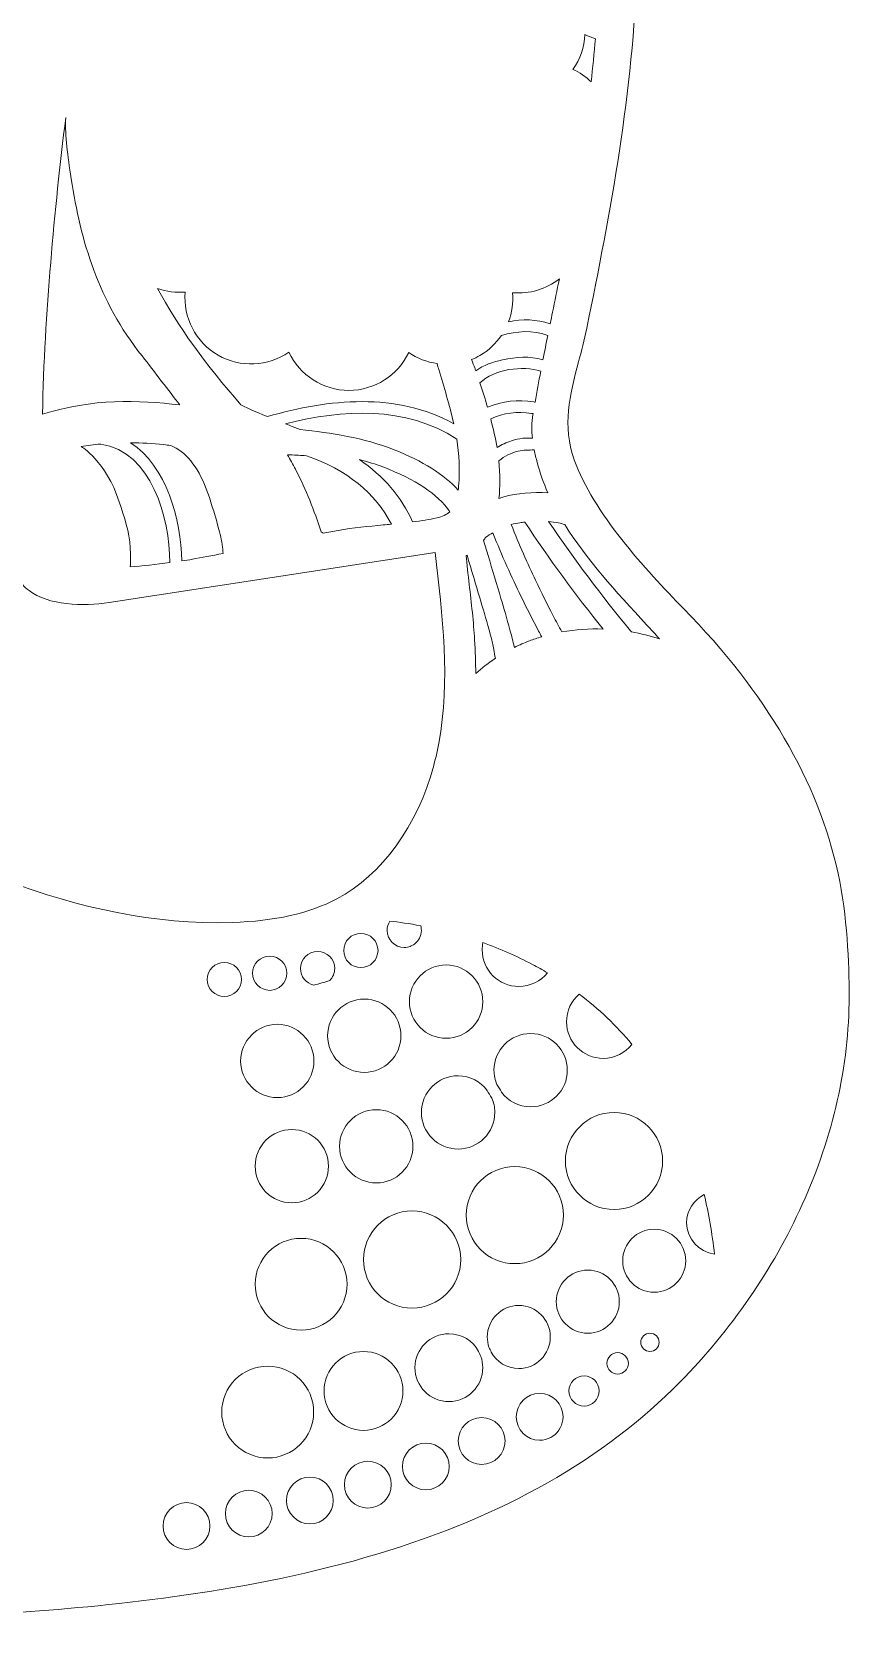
# Model space of a CAD drawing. Header units: millimetres. Extents: x -537 to 1422, y -594 to -84.
# Drawn here: x 889.4 to 1013.4, y -593.7 to -352.4 of the extents above; entities that cross this region are included whole.
import ezdxf

# ---------------------------------------------------------------- set-up
doc = ezdxf.new("R2010")
doc.units = ezdxf.units.MM
doc.header["$MEASUREMENT"] = 0
doc.layers.add('Layer 5', color=7, linetype='Continuous')

msp = doc.modelspace()

# ---------------------------------------------------------------- linework, layer by layer
at = {"layer": 'Layer 5', "lineweight": 0}
for points, knots in [([(1011.73, -480.19), (1008.7, -466.27), (1000.81, -452.74), (988.28, -439.97), (982.52, -434.1), (974.53, -425.37), (971.7, -417.4), (969.82, -412.12), (970.99, -407.67), (972.35, -402.52), (972.78, -400.89), (973.23, -399.2), (973.59, -397.41), (977.17, -379.91), (980.7, -361.26), (981.19, -342.64), (981.78, -320.49), (977.86, -303.4), (969.22, -290.38), (962.61, -280.42), (954, -272.88), (947.72, -267.37), (937.36, -258.3), (929.38, -252.89), (916.07, -245.93), (913.91, -244.8), (911.76, -243.74), (909.67, -242.71), (904.05, -239.95), (898.74, -237.34), (894.03, -233.73), (885.88, -227.49), (880.52, -219.4), (878.85, -210.86), (887.44, -216.44), (900.02, -220.63), (910.57, -216.18), (912.85, -215.22), (916.56, -211.65), (917.95, -210.03), (923.01, -204.18), (918.53, -197.31), (914.59, -191.26), (913.23, -189.18), (911.95, -187.22), (911.05, -185.35), (910.52, -184.24), (909.89, -183.06), (909.23, -181.82), (907.85, -179.21), (906.41, -176.52), (905.73, -174.21), (905.33, -172.87), (905.34, -171.43), (905.76, -170.06), (906.13, -168.85), (906.51, -167.69), (906.87, -166.57), (908.87, -160.37), (910.45, -155.45), (908.58, -150.66), (915.93, -143.39), (921.09, -135.93), (923.9, -128.48), (926.14, -122.56), (928.33, -114.69), (926.08, -110.8), (925.35, -109.54), (924.2, -108.78), (922.67, -108.53), (919.44, -108.01), (912.34, -109.43), (909.58, -110.6), (905.81, -112.2), (902.09, -113.7), (898.48, -115.15), (894.42, -116.78), (890.22, -118.47), (885.96, -120.31), (884.07, -112.04), (881.68, -103.79), (878.85, -95.79), (877.85, -92.97), (876.77, -90.27), (874.66, -88.35), (869.96, -84.06), (864.69, -84.98), (856.48, -91.52), (850.79, -96.06), (845.76, -102.01), (841.93, -108.75), (840.72, -109.22), (839.18, -109.75), (837.4, -110.37), (829.06, -113.24), (815.11, -118.05), (802.56, -128.49), (801.4, -129.46), (799.58, -131.65), (799.5, -131.74), (799.5, -131.74), (798.95, -132.4), (798.95, -132.4), (798.95, -132.4), (803.27, -132.55), (803.27, -132.55), (800.77, -134.85), (792.81, -142.25), (789.38, -146.87), (787.99, -148.73), (785.02, -154.14), (784.89, -154.37), (784.89, -154.37), (784.49, -155.09), (784.49, -155.09), (784.49, -155.09), (785.31, -154.99), (785.31, -154.99), (785.9, -154.92), (788.18, -154.62), (789.71, -154.3), (776.78, -171.52), (768.16, -192.27), (764.75, -214.4), (761.27, -236.96), (763.38, -259.79), (770.85, -280.42), (771.58, -282.41), (772.92, -285.16), (772.98, -285.28), (772.98, -285.28), (773.29, -285.91), (773.29, -285.91), (773.29, -285.91), (773.7, -285.34), (773.7, -285.34), (773.76, -285.26), (774.97, -283.58), (775.84, -282.1), (775.84, -282.1), (781.94, -301.54), (781.94, -301.54), (782.44, -303.1), (783.54, -306.01), (783.59, -306.14), (783.59, -306.14), (783.88, -306.9), (783.88, -306.9), (783.88, -306.9), (786.44, -303.13), (786.44, -303.13), (788.01, -306.23), (795.13, -319.62), (804.33, -327.49), (804.33, -327.49), (805.51, -328.51), (805.51, -328.51), (805.51, -328.51), (803.01, -321.28), (803.01, -321.28), (810.75, -327.86), (813.25, -339.08), (814.66, -349.3), (816.98, -366.12), (817.98, -383.23), (817.63, -400.13), (817.62, -400.52), (817.62, -400.92), (817.61, -401.34), (817.52, -407.35), (817.38, -416.43), (811.1, -418.94), (810.1, -419.39), (808.97, -419.65), (807.88, -419.89), (806.2, -420.26), (804.47, -420.65), (803.09, -421.76), (801.69, -422.89), (800.91, -424.61), (800.89, -426.61), (800.86, -429.23), (802.13, -432.01), (804.13, -433.69), (807.65, -436.64), (812.57, -437.17), (816.52, -437.6), (816.52, -437.6), (866.62, -443.04), (866.62, -443.04), (872.29, -443.66), (880.42, -443.06), (884.65, -439.33), (885.97, -438.17), (886.83, -436.8), (887.23, -435.23), (887.62, -436), (888.2, -436.68), (888.95, -437.25), (891.91, -439.5), (897.16, -439.66), (901.09, -439.05), (901.09, -439.05), (950.57, -431.48), (950.57, -431.48), (951.73, -441), (952.88, -450.83), (951.13, -460.42), (951.01, -461.09), (950.87, -461.76), (950.72, -462.42), (950.59, -462.87), (950.47, -463.34), (950.37, -463.81), (947.91, -472.95), (942.56, -480.38), (935.65, -484.05), (931.48, -486.26), (926.29, -487.43), (919.78, -487.63), (896.05, -488.39), (874.17, -477.08), (853.03, -466.15), (834.84, -456.74), (816.03, -447.02), (795.78, -444.65), (772.47, -441.93), (748.1, -449.62), (730.59, -465.22), (730.59, -465.22), (730.02, -465.73), (730.02, -465.73), (730.02, -465.73), (736.72, -467.69), (736.72, -467.69), (734.67, -469.16), (728.74, -473.45), (726.99, -474.73), (724.86, -476.28), (714.99, -485.3), (714.57, -485.69), (714.57, -485.69), (713.85, -486.34), (713.85, -486.34), (713.85, -486.34), (720.56, -486.9), (720.56, -486.9), (710.12, -493.09), (701.38, -501.87), (695.25, -512.36), (695.25, -512.36), (694.72, -513.27), (694.72, -513.27), (694.72, -513.27), (705.3, -510.27), (705.3, -510.27), (704.84, -510.75), (704.38, -511.29), (703.97, -511.79), (703.65, -512.17), (703.37, -512.51), (703.15, -512.73), (701.85, -514.09), (700.57, -515.52), (699.37, -516.97), (696.95, -519.88), (694.74, -522.99), (692.77, -526.21), (692.31, -526.97), (690.03, -531.01), (689.93, -531.18), (689.93, -531.18), (689.42, -532.1), (689.42, -532.1), (689.42, -532.1), (690.43, -531.8), (690.43, -531.8), (692.06, -531.3), (695.36, -530.33), (696.11, -530.21), (699.22, -529.74), (702.44, -529.59), (705.66, -529.76), (718.77, -530.46), (731.06, -536.32), (739.39, -545.82), (739.39, -545.82), (739.39, -545.82), (739.39, -545.82), (739.39, -545.82), (726.38, -542.37), (726.38, -542.37), (726.38, -542.37), (727.24, -543.39), (727.24, -543.39), (734.58, -552.1), (743.96, -559.51), (754.36, -564.81), (764.27, -569.85), (775.17, -573.02), (785.98, -574.02), (785.98, -574.02), (772.99, -579.81), (772.99, -579.81), (772.99, -579.81), (773.91, -580.18), (773.91, -580.18), (790.47, -586.94), (808.78, -591.06), (829.88, -592.79), (837.5, -593.42), (845.46, -593.73), (854, -593.73), (864.28, -593.73), (875.42, -593.28), (887.86, -592.37), (901.77, -591.35), (922.5, -589.33), (941.74, -583.55), (961.07, -577.75), (976.11, -569.19), (987.75, -557.39), (995.46, -549.56), (1001.88, -540.25), (1006.29, -530.47), (1011, -520.03), (1013.4, -509.38), (1013.41, -498.83), (1013.41, -493.87), (1013.13, -486.61), (1011.73, -480.19)], [0, 0, 0, 0, 1, 1, 1, 2, 2, 2, 3, 3, 3, 4, 4, 4, 5, 5, 5, 6, 6, 6, 7, 7, 7, 8, 8, 8, 9, 9, 9, 10, 10, 10, 11, 11, 11, 12, 12, 12, 13, 13, 13, 14, 14, 14, 15, 15, 15, 16, 16, 16, 17, 17, 17, 18, 18, 18, 19, 19, 19, 20, 20, 20, 21, 21, 21, 22, 22, 22, 23, 23, 23, 24, 24, 24, 25, 25, 25, 26, 26, 26, 27, 27, 27, 28, 28, 28, 29, 29, 29, 30, 30, 30, 31, 31, 31, 32, 32, 32, 33, 33, 33, 34, 34, 34, 35, 35, 35, 36, 36, 36, 37, 37, 37, 38, 38, 38, 39, 39, 39, 40, 40, 40, 41, 41, 41, 42, 42, 42, 43, 43, 43, 44, 44, 44, 45, 45, 45, 46, 46, 46, 47, 47, 47, 48, 48, 48, 49, 49, 49, 50, 50, 50, 51, 51, 51, 52, 52, 52, 53, 53, 53, 54, 54, 54, 55, 55, 55, 56, 56, 56, 57, 57, 57, 58, 58, 58, 59, 59, 59, 60, 60, 60, 61, 61, 61, 62, 62, 62, 63, 63, 63, 64, 64, 64, 65, 65, 65, 66, 66, 66, 67, 67, 67, 68, 68, 68, 69, 69, 69, 70, 70, 70, 71, 71, 71, 72, 72, 72, 73, 73, 73, 74, 74, 74, 75, 75, 75, 76, 76, 76, 77, 77, 77, 78, 78, 78, 79, 79, 79, 80, 80, 80, 81, 81, 81, 82, 82, 82, 83, 83, 83, 84, 84, 84, 85, 85, 85, 86, 86, 86, 87, 87, 87, 88, 88, 88, 89, 89, 89, 90, 90, 90, 91, 91, 91, 92, 92, 92, 93, 93, 93, 94, 94, 94, 95, 95, 95, 96, 96, 96, 97, 97, 97, 98, 98, 98, 99, 99, 99, 100, 100, 100, 101, 101, 101, 102, 102, 102, 103, 103, 103, 104, 104, 104, 105, 105, 105, 106, 106, 106, 107, 107, 107, 108, 108, 108, 109, 109, 109, 110, 110, 110, 110]), ([(974.25, -360.01), (973.45, -359.22), (972.52, -358.57), (971.5, -358.1), (972.6, -356.54), (973.22, -354.71), (973.31, -352.82), (973.83, -353.05), (974.36, -353.26), (974.9, -353.46), (974.71, -355.63), (974.5, -357.83), (974.25, -360.01)], [0, 0, 0, 0, 1, 1, 1, 2, 2, 2, 3, 3, 3, 4, 4, 4, 4]), ([(894.52, -365.41), (894.4, -368.42), (894.81, -371.05), (895.36, -374.7), (896.81, -384.2), (899.44, -393.22), (906.1, -401.61), (908.12, -404.16), (910.11, -406.89), (911.84, -409.06), (905.51, -408.29), (898.63, -408.06), (890.99, -410.45), (891.31, -395.12), (892.82, -379.35), (894.52, -365.41)], [0, 0, 0, 0, 1, 1, 1, 2, 2, 2, 3, 3, 3, 4, 4, 4, 5, 5, 5, 5]), ([(962.34, -392.02), (964.9, -392.24), (967.43, -391.47), (969.43, -389.91), (969.09, -391.61), (968.74, -393.3), (968.4, -394.96), (968.28, -395.55), (968.16, -396.15), (968.04, -396.74), (965.93, -396.02), (963.83, -396.01), (961.71, -396.41), (962.24, -395.03), (962.47, -393.53), (962.34, -392.02)], [0, 0, 0, 0, 1, 1, 1, 2, 2, 2, 3, 3, 3, 4, 4, 4, 5, 5, 5, 5]), ([(921.11, -409.02), (915.8, -403.03), (911.55, -397.1), (908.46, -391.36), (909.8, -391.84), (911.23, -392.03), (912.65, -391.91), (912.31, -395.76), (914.24, -399.53), (917.63, -401.49), (921.01, -403.44), (925.23, -403.24), (928.38, -401.04), (930.01, -404.54), (933.57, -406.84), (937.49, -406.84), (941.39, -406.84), (944.94, -404.56), (946.57, -401.08), (947.85, -401.97), (949.33, -402.56), (950.89, -402.78), (950.97, -403.12), (951.05, -403.42), (951.12, -403.66), (951.93, -406.33), (952.77, -409.08), (953.41, -411.9), (944.72, -407.12), (934.46, -408.1), (925.15, -410.83), (923.26, -410.06), (921.45, -409.29), (921.11, -409.02)], [0, 0, 0, 0, 1, 1, 1, 2, 2, 2, 3, 3, 3, 4, 4, 4, 5, 5, 5, 6, 6, 6, 7, 7, 7, 8, 8, 8, 9, 9, 9, 10, 10, 10, 11, 11, 11, 11]), ([(967.68, -398.51), (967.43, -399.73), (967.19, -400.95), (966.94, -402.19), (964.92, -401.58), (962.93, -401.78), (960.81, -402.22), (959.35, -402.52), (957.92, -403), (956.75, -403.88), (956.7, -403.73), (956.65, -403.57), (956.59, -403.42), (956.47, -403.08), (956.3, -402.66), (956.08, -402.17), (956.53, -401.99), (956.95, -401.78), (957.36, -401.55), (958.69, -400.78), (959.8, -399.72), (960.63, -398.49), (963, -397.84), (965.32, -397.63), (967.68, -398.51)], [0, 0, 0, 0, 1, 1, 1, 2, 2, 2, 3, 3, 3, 4, 4, 4, 5, 5, 5, 6, 6, 6, 7, 7, 7, 8, 8, 8, 8]), ([(965.74, -408.64), (965.68, -408.62), (965.61, -408.6), (965.54, -408.59), (963.14, -408.2), (960.75, -408.47), (958.53, -409.41), (958.16, -408.14), (957.77, -406.89), (957.38, -405.71), (959.54, -403.61), (963.88, -403.03), (966.61, -403.94), (966.31, -405.5), (966.01, -407.07), (965.74, -408.64)], [0, 0, 0, 0, 1, 1, 1, 2, 2, 2, 3, 3, 3, 4, 4, 4, 5, 5, 5, 5]), ([(953.86, -414.23), (954.22, -416.54), (954.33, -419), (954.16, -421.08), (954.16, -421.08), (954.15, -421.23), (954.15, -421.23), (954.13, -421.47), (954.11, -421.72), (954.08, -421.98), (951.88, -419.58), (948.69, -417.58), (944.38, -415.87), (939.71, -414.02), (934.76, -413.3), (930.1, -412.8), (930.1, -412.8), (928.88, -412.32), (928.88, -412.32), (928.59, -412.2), (928.26, -412.07), (927.89, -411.93), (936.55, -409.69), (946.08, -409.18), (953.86, -414.23)], [0, 0, 0, 0, 1, 1, 1, 2, 2, 2, 3, 3, 3, 4, 4, 4, 5, 5, 5, 6, 6, 6, 7, 7, 7, 8, 8, 8, 8]), ([(965.34, -414.12), (964.86, -414.14), (964.33, -414.06), (963.88, -414.12), (963.31, -414.2), (962.74, -414.32), (962.19, -414.5), (961.41, -414.74), (960.67, -415.1), (959.97, -415.54), (959.75, -414.14), (959.41, -412.65), (959.01, -411.15), (960.98, -410.29), (963.04, -410), (965.19, -410.34), (965.28, -410.36), (965.37, -410.35), (965.45, -410.34), (965.44, -410.4), (965.43, -410.45), (965.42, -410.5), (965.21, -411.76), (965.21, -412.96), (965.34, -414.12)], [0, 0, 0, 0, 1, 1, 1, 2, 2, 2, 3, 3, 3, 4, 4, 4, 5, 5, 5, 6, 6, 6, 7, 7, 7, 8, 8, 8, 8]), ([(904.28, -433.65), (904.44, -432.63), (904.33, -431.47), (904.3, -430.73), (904.18, -428.34), (903.4, -426.03), (902.65, -423.77), (900.58, -417.51), (896.94, -415.43), (896.87, -415.37), (897.79, -415.22), (898.78, -415.09), (899.83, -414.99), (907.61, -416.23), (910.24, -426.1), (910.33, -433), (908.24, -433.28), (906.19, -433.48), (904.28, -433.65)], [0, 0, 0, 0, 1, 1, 1, 2, 2, 2, 3, 3, 3, 4, 4, 4, 5, 5, 5, 6, 6, 6, 6]), ([(913.74, -432.48), (913.2, -432.57), (912.66, -432.66), (912.12, -432.74), (912, -426.48), (909.83, -418.29), (904.36, -414.79), (905.99, -414.8), (907.68, -414.89), (909.41, -415.08), (909.74, -415.12), (910.08, -415.16), (910.45, -415.2), (912.7, -416.13), (914.51, -418.34), (915.83, -421.77), (916.51, -423.55), (917.07, -425.45), (917.57, -427.24), (917.83, -428.19), (918.1, -429.21), (918.25, -430.22), (918.25, -430.22), (918.25, -430.25), (918.25, -430.25), (918.32, -430.77), (918.38, -431.21), (918.42, -431.59), (916.67, -431.94), (915.17, -432.22), (913.74, -432.48)], [0, 0, 0, 0, 1, 1, 1, 2, 2, 2, 3, 3, 3, 4, 4, 4, 5, 5, 5, 6, 6, 6, 7, 7, 7, 8, 8, 8, 9, 9, 9, 10, 10, 10, 10]), ([(942.7, -427.28), (940.49, -427.49), (938.2, -427.7), (935.84, -428.11), (935.11, -428.24), (934.36, -428.37), (933.57, -428.52), (933.47, -428.45), (933.37, -428.39), (933.26, -428.34), (932.25, -425.07), (930.97, -421.92), (929.45, -418.95), (929.45, -418.95), (929.39, -418.83), (929.39, -418.83), (929.01, -418.09), (928.62, -417.34), (928.17, -416.61), (929.16, -416.67), (930.02, -416.71), (930.73, -416.74), (930.73, -416.74), (931.08, -416.76), (931.08, -416.76), (937.14, -418.87), (941.56, -422.46), (943.94, -427.17), (943.52, -427.21), (943.11, -427.25), (942.7, -427.28)], [0, 0, 0, 0, 1, 1, 1, 2, 2, 2, 3, 3, 3, 4, 4, 4, 5, 5, 5, 6, 6, 6, 7, 7, 7, 8, 8, 8, 9, 9, 9, 10, 10, 10, 10]), ([(950.82, -426.2), (949.71, -426.44), (948.5, -426.64), (947.15, -426.82), (945.45, -423), (942.75, -419.83), (939.08, -417.35), (940.35, -417.68), (941.54, -418.05), (942.64, -418.47), (947.62, -420.36), (950.87, -422.52), (952.82, -425.27), (952.33, -425.71), (951.67, -426.02), (950.82, -426.2)], [0, 0, 0, 0, 1, 1, 1, 2, 2, 2, 3, 3, 3, 4, 4, 4, 5, 5, 5, 5]), ([(961.02, -423.01), (960.77, -423.08), (960.52, -423.16), (960.26, -423.25), (960.46, -421.53), (960.45, -419.62), (960.24, -417.53), (961.13, -416.86), (962.09, -416.35), (963.18, -416.07), (963.98, -415.86), (964.81, -415.95), (965.61, -415.87), (965.74, -416.52), (965.9, -417.16), (966.06, -417.78), (966.48, -419.34), (967.02, -420.87), (967.7, -422.4), (965.38, -422.26), (963.03, -422.47), (961.02, -423.01)], [0, 0, 0, 0, 1, 1, 1, 2, 2, 2, 3, 3, 3, 4, 4, 4, 5, 5, 5, 6, 6, 6, 7, 7, 7, 7]), ([(969.81, -443.52), (969.36, -442.7), (968.92, -441.87), (968.49, -441.05), (967.57, -439.3), (966.68, -437.49), (965.82, -435.68), (964.64, -433.18), (963.3, -430.25), (962.14, -427.22), (962.58, -427.08), (963.01, -426.99), (963.43, -426.93), (963.67, -426.9), (963.92, -426.87), (964.18, -426.84), (967.87, -432.42), (971.87, -437.87), (976.08, -443.08), (973.96, -443), (971.86, -443.15), (969.81, -443.52)], [0, 0, 0, 0, 1, 1, 1, 2, 2, 2, 3, 3, 3, 4, 4, 4, 5, 5, 5, 6, 6, 6, 7, 7, 7, 7]), ([(982.68, -442.44), (983.33, -443.14), (983.98, -443.85), (984.64, -444.57), (983.24, -444.12), (981.81, -443.77), (980.37, -443.52), (980.34, -443.46), (980.29, -443.4), (980.25, -443.35), (975.86, -438.07), (971.67, -432.49), (967.8, -426.75), (968.32, -426.79), (968.82, -426.86), (969.29, -426.97), (969.61, -427.03), (969.93, -427.12), (970.25, -427.22), (973.54, -432.54), (977.97, -437.35), (982.68, -442.44)], [0, 0, 0, 0, 1, 1, 1, 2, 2, 2, 3, 3, 3, 4, 4, 4, 5, 5, 5, 6, 6, 6, 7, 7, 7, 7]), ([(959.35, -428.47), (960.69, -431.97), (962.24, -435.28), (963.6, -438.09), (964.47, -439.89), (965.37, -441.67), (966.29, -443.41), (966.44, -443.69), (966.59, -443.97), (966.75, -444.25), (966.11, -444.44), (965.48, -444.65), (964.88, -444.88), (964.13, -445.17), (963.36, -445.5), (962.61, -445.87), (962.61, -445.87), (962.58, -445.75), (962.58, -445.75), (962.39, -444.97), (962.18, -444.13), (961.93, -443.2), (961.48, -441.52), (960.99, -439.85), (960.57, -438.44), (959.92, -436.26), (959.27, -434.09), (958.61, -431.91), (958.61, -431.91), (957.92, -429.62), (957.92, -429.62), (958.05, -429.45), (958.17, -429.28), (958.28, -429.11), (958.61, -428.91), (958.97, -428.69), (959.35, -428.47)], [0, 0, 0, 0, 1, 1, 1, 2, 2, 2, 3, 3, 3, 4, 4, 4, 5, 5, 5, 6, 6, 6, 7, 7, 7, 8, 8, 8, 9, 9, 9, 10, 10, 10, 11, 11, 11, 12, 12, 12, 12]), ([(957.91, -440.21), (958.31, -441.58), (958.83, -443.38), (959.31, -445.23), (959.37, -445.49), (959.43, -445.83), (959.48, -446.2), (959.55, -446.62), (959.62, -447.08), (959.73, -447.52), (958.67, -448.22), (957.67, -449.01), (956.74, -449.85), (956.73, -448.18), (956.67, -446.46), (956.57, -444.72), (956.42, -442.14), (956.07, -439.05), (955.76, -436.32), (955.59, -434.89), (955.39, -433.12), (955.29, -431.95), (955.33, -431.93), (955.38, -431.91), (955.42, -431.88), (955.42, -431.88), (955.71, -432.84), (955.71, -432.84), (956.43, -435.26), (957.18, -437.75), (957.91, -440.21)], [0, 0, 0, 0, 1, 1, 1, 2, 2, 2, 3, 3, 3, 4, 4, 4, 5, 5, 5, 6, 6, 6, 7, 7, 7, 8, 8, 8, 9, 9, 9, 10, 10, 10, 10]), ([(948.4, -488.14), (948.46, -488.37), (948.49, -488.6), (948.49, -488.84), (948.49, -489.69), (948.08, -490.45), (947.44, -490.92), (947.23, -491.04), (947.02, -491.16), (946.81, -491.27), (946.53, -491.38), (946.22, -491.44), (945.89, -491.44), (944.46, -491.44), (943.29, -490.27), (943.29, -488.84), (943.29, -488.32), (943.45, -487.83), (943.72, -487.42), (945.09, -487.58), (946.67, -487.81), (948.4, -488.14)], [0, 0, 0, 0, 1, 1, 1, 2, 2, 2, 3, 3, 3, 4, 4, 4, 5, 5, 5, 6, 6, 6, 7, 7, 7, 7]), ([(941.91, -491.89), (941.91, -493.32), (940.74, -494.49), (939.31, -494.49), (937.87, -494.49), (936.71, -493.32), (936.71, -491.89), (936.71, -490.46), (937.87, -489.29), (939.31, -489.29), (940.74, -489.29), (941.91, -490.46), (941.91, -491.89)], [0, 0, 0, 0, 1, 1, 1, 2, 2, 2, 3, 3, 3, 4, 4, 4, 4]), ([(930.14, -494.63), (930.14, -493.19), (931.3, -492.03), (932.74, -492.03), (934.17, -492.03), (935.34, -493.19), (935.34, -494.63), (935.34, -495.33), (935.05, -495.98), (934.59, -496.45), (933.78, -496.7), (932.97, -496.93), (932.15, -497.16), (931, -496.89), (930.14, -495.86), (930.14, -494.63)], [0, 0, 0, 0, 1, 1, 1, 2, 2, 2, 3, 3, 3, 4, 4, 4, 5, 5, 5, 5]), ([(963.29, -497.35), (960.22, -497.35), (957.72, -494.85), (957.72, -491.79), (957.72, -491.42), (957.76, -491.05), (957.83, -490.7), (960.46, -491.64), (962.98, -492.75), (965.37, -494.01), (966.12, -494.4), (966.87, -494.83), (967.62, -495.27), (966.6, -496.54), (965.04, -497.35), (963.29, -497.35)], [0, 0, 0, 0, 1, 1, 1, 2, 2, 2, 3, 3, 3, 4, 4, 4, 5, 5, 5, 5]), ([(918.59, -493.69), (920.02, -493.69), (921.19, -494.86), (921.19, -496.29), (921.19, -497.72), (920.02, -498.89), (918.59, -498.89), (917.16, -498.89), (915.99, -497.72), (915.99, -496.29), (915.99, -494.86), (917.16, -493.69), (918.59, -493.69)], [0, 0, 0, 0, 1, 1, 1, 2, 2, 2, 3, 3, 3, 4, 4, 4, 4]), ([(925.48, -497.94), (924.05, -497.94), (922.88, -496.77), (922.88, -495.34), (922.88, -493.9), (924.05, -492.74), (925.48, -492.74), (926.91, -492.74), (928.08, -493.9), (928.08, -495.34), (928.08, -496.77), (926.91, -497.94), (925.48, -497.94)], [0, 0, 0, 0, 1, 1, 1, 2, 2, 2, 3, 3, 3, 4, 4, 4, 4]), ([(957.81, -499.66), (957.81, -502.73), (955.31, -505.22), (952.25, -505.22), (949.18, -505.22), (946.68, -502.73), (946.68, -499.66), (946.68, -496.59), (949.18, -494.09), (952.25, -494.09), (955.31, -494.09), (957.81, -496.59), (957.81, -499.66)], [0, 0, 0, 0, 1, 1, 1, 2, 2, 2, 3, 3, 3, 4, 4, 4, 4]), ([(939.83, -510.4), (936.76, -510.4), (934.26, -507.9), (934.26, -504.84), (934.26, -501.77), (936.76, -499.27), (939.83, -499.27), (942.9, -499.27), (945.39, -501.77), (945.39, -504.84), (945.39, -507.9), (942.9, -510.4), (939.83, -510.4)], [0, 0, 0, 0, 1, 1, 1, 2, 2, 2, 3, 3, 3, 4, 4, 4, 4]), ([(976.08, -508.27), (973.02, -508.27), (970.52, -505.77), (970.52, -502.71), (970.52, -501.03), (971.27, -499.53), (972.44, -498.51), (975.41, -500.75), (978.09, -503.31), (980.45, -506.15), (979.43, -507.44), (977.85, -508.27), (976.08, -508.27)], [0, 0, 0, 0, 1, 1, 1, 2, 2, 2, 3, 3, 3, 4, 4, 4, 4]), ([(926.63, -503.1), (929.69, -503.1), (932.19, -505.6), (932.19, -508.67), (932.19, -511.73), (929.69, -514.23), (926.63, -514.23), (923.56, -514.23), (921.06, -511.73), (921.06, -508.67), (921.06, -505.6), (923.56, -503.1), (926.63, -503.1)], [0, 0, 0, 0, 1, 1, 1, 2, 2, 2, 3, 3, 3, 4, 4, 4, 4]), ([(965.07, -515.63), (963.26, -515.63), (961.66, -514.76), (960.64, -513.42), (960.45, -513.01), (960.22, -512.62), (959.96, -512.25), (959.67, -511.58), (959.51, -510.84), (959.51, -510.07), (959.51, -507), (962, -504.5), (965.07, -504.5), (968.14, -504.5), (970.64, -507), (970.64, -510.07), (970.64, -513.14), (968.14, -515.63), (965.07, -515.63)], [0, 0, 0, 0, 1, 1, 1, 2, 2, 2, 3, 3, 3, 4, 4, 4, 5, 5, 5, 6, 6, 6, 6]), ([(958.5, -513.13), (958.69, -513.54), (958.92, -513.93), (959.18, -514.29), (959.47, -514.96), (959.63, -515.7), (959.63, -516.48), (959.63, -519.54), (957.13, -522.04), (954.07, -522.04), (951, -522.04), (948.5, -519.54), (948.5, -516.48), (948.5, -513.41), (951, -510.91), (954.07, -510.91), (955.88, -510.91), (957.48, -511.79), (958.5, -513.13)], [0, 0, 0, 0, 1, 1, 1, 2, 2, 2, 3, 3, 3, 4, 4, 4, 5, 5, 5, 6, 6, 6, 6]), ([(947.21, -521.62), (947.21, -524.69), (944.72, -527.19), (941.65, -527.19), (938.58, -527.19), (936.08, -524.69), (936.08, -521.62), (936.08, -518.55), (938.58, -516.06), (941.65, -516.06), (944.72, -516.06), (947.21, -518.55), (947.21, -521.62)], [0, 0, 0, 0, 1, 1, 1, 2, 2, 2, 3, 3, 3, 4, 4, 4, 4]), ([(977.73, -531.22), (973.66, -531.22), (970.35, -527.92), (970.35, -523.85), (970.35, -519.79), (973.66, -516.48), (977.73, -516.48), (981.79, -516.48), (985.1, -519.79), (985.1, -523.85), (985.1, -527.92), (981.79, -531.22), (977.73, -531.22)], [0, 0, 0, 0, 1, 1, 1, 2, 2, 2, 3, 3, 3, 4, 4, 4, 4]), ([(923.27, -524.64), (923.27, -521.57), (925.76, -519.07), (928.83, -519.07), (931.9, -519.07), (934.39, -521.57), (934.39, -524.64), (934.39, -527.71), (931.9, -530.2), (928.83, -530.2), (925.76, -530.2), (923.27, -527.71), (923.27, -524.64)], [0, 0, 0, 0, 1, 1, 1, 2, 2, 2, 3, 3, 3, 4, 4, 4, 4]), ([(962.67, -539.44), (958.6, -539.44), (955.3, -536.13), (955.3, -532.07), (955.3, -528), (958.6, -524.7), (962.67, -524.7), (966.73, -524.7), (970.04, -528), (970.04, -532.07), (970.04, -536.13), (966.73, -539.44), (962.67, -539.44)], [0, 0, 0, 0, 1, 1, 1, 2, 2, 2, 3, 3, 3, 4, 4, 4, 4]), ([(988.75, -533.23), (988.75, -531.36), (989.84, -529.74), (991.41, -528.95), (992.09, -531.83), (992.62, -534.85), (992.97, -537.98), (990.6, -537.7), (988.75, -535.68), (988.75, -533.23)], [0, 0, 0, 0, 1, 1, 1, 2, 2, 2, 3, 3, 3, 3]), ([(947.08, -546.19), (943.02, -546.19), (939.71, -542.88), (939.71, -538.82), (939.71, -534.75), (943.02, -531.44), (947.08, -531.44), (951.15, -531.44), (954.46, -534.75), (954.46, -538.82), (954.46, -542.88), (951.15, -546.19), (947.08, -546.19)], [0, 0, 0, 0, 1, 1, 1, 2, 2, 2, 3, 3, 3, 4, 4, 4, 4]), ([(923.27, -542.57), (923.27, -538.73), (926.39, -535.6), (930.24, -535.6), (934.08, -535.6), (937.21, -538.73), (937.21, -542.57), (937.21, -546.41), (934.08, -549.54), (930.24, -549.54), (926.39, -549.54), (923.27, -546.41), (923.27, -542.57)], [0, 0, 0, 0, 1, 1, 1, 2, 2, 2, 3, 3, 3, 4, 4, 4, 4]), ([(988.61, -538.99), (988.61, -541.63), (986.46, -543.78), (983.82, -543.78), (981.18, -543.78), (979.04, -541.63), (979.04, -538.99), (979.04, -536.36), (981.18, -534.21), (983.82, -534.21), (986.46, -534.21), (988.61, -536.36), (988.61, -538.99)], [0, 0, 0, 0, 1, 1, 1, 2, 2, 2, 3, 3, 3, 4, 4, 4, 4]), ([(973.75, -540.42), (976.39, -540.42), (978.53, -542.57), (978.53, -545.21), (978.53, -547.85), (976.39, -550), (973.75, -550), (971.11, -550), (968.96, -547.85), (968.96, -545.21), (968.96, -542.57), (971.11, -540.42), (973.75, -540.42)], [0, 0, 0, 0, 1, 1, 1, 2, 2, 2, 3, 3, 3, 4, 4, 4, 4]), ([(963.27, -555.36), (961.48, -555.36), (959.91, -554.36), (959.09, -552.89), (958.99, -552.62), (958.88, -552.36), (958.75, -552.11), (958.58, -551.63), (958.49, -551.11), (958.49, -550.57), (958.49, -547.93), (960.63, -545.79), (963.27, -545.79), (965.91, -545.79), (968.06, -547.93), (968.06, -550.57), (968.06, -553.21), (965.91, -555.36), (963.27, -555.36)], [0, 0, 0, 0, 1, 1, 1, 2, 2, 2, 3, 3, 3, 4, 4, 4, 5, 5, 5, 6, 6, 6, 6]), ([(952.66, -550.08), (954.61, -550.08), (956.3, -551.17), (957.18, -552.76), (957.28, -553.03), (957.39, -553.29), (957.52, -553.54), (957.71, -554.07), (957.81, -554.64), (957.81, -555.23), (957.81, -558.07), (955.5, -560.39), (952.66, -560.39), (949.82, -560.39), (947.51, -558.07), (947.51, -555.23), (947.51, -552.39), (949.82, -550.08), (952.66, -550.08)], [0, 0, 0, 0, 1, 1, 1, 2, 2, 2, 3, 3, 3, 4, 4, 4, 5, 5, 5, 6, 6, 6, 6]), ([(983.17, -552.77), (982.41, -552.77), (981.79, -552.15), (981.79, -551.39), (981.79, -550.63), (982.41, -550.01), (983.17, -550.01), (983.94, -550.01), (984.56, -550.63), (984.56, -551.39), (984.56, -552.15), (983.94, -552.77), (983.17, -552.77)], [0, 0, 0, 0, 1, 1, 1, 2, 2, 2, 3, 3, 3, 4, 4, 4, 4]), ([(925.17, -555), (929.01, -555), (932.14, -558.12), (932.14, -561.97), (932.14, -565.81), (929.01, -568.94), (925.17, -568.94), (921.33, -568.94), (918.2, -565.81), (918.2, -561.97), (918.2, -558.12), (921.33, -555), (925.17, -555)], [0, 0, 0, 0, 1, 1, 1, 2, 2, 2, 3, 3, 3, 4, 4, 4, 4]), ([(933.72, -558.77), (933.72, -555.47), (936.41, -552.78), (939.71, -552.78), (943.01, -552.78), (945.7, -555.47), (945.7, -558.77), (945.7, -562.07), (943.01, -564.76), (939.71, -564.76), (936.41, -564.76), (933.72, -562.07), (933.72, -558.77)], [0, 0, 0, 0, 1, 1, 1, 2, 2, 2, 3, 3, 3, 4, 4, 4, 4]), ([(978.28, -552.95), (979.17, -552.95), (979.91, -553.68), (979.91, -554.58), (979.91, -555.48), (979.17, -556.21), (978.28, -556.21), (977.38, -556.21), (976.64, -555.48), (976.64, -554.58), (976.64, -553.68), (977.38, -552.95), (978.28, -552.95)], [0, 0, 0, 0, 1, 1, 1, 2, 2, 2, 3, 3, 3, 4, 4, 4, 4]), ([(970.89, -558.77), (970.89, -557.51), (971.91, -556.48), (973.18, -556.48), (974.44, -556.48), (975.46, -557.51), (975.46, -558.77), (975.46, -560.03), (974.44, -561.06), (973.18, -561.06), (971.91, -561.06), (970.89, -560.03), (970.89, -558.77)], [0, 0, 0, 0, 1, 1, 1, 2, 2, 2, 3, 3, 3, 4, 4, 4, 4]), ([(968.13, -565.82), (967.62, -566.09), (967.05, -566.25), (966.44, -566.25), (964.48, -566.25), (962.89, -564.65), (962.89, -562.69), (962.89, -560.73), (964.48, -559.14), (966.44, -559.14), (968.4, -559.14), (969.99, -560.73), (969.99, -562.69), (969.99, -563.91), (969.37, -564.99), (968.44, -565.63), (968.33, -565.69), (968.23, -565.76), (968.13, -565.82)], [0, 0, 0, 0, 1, 1, 1, 2, 2, 2, 3, 3, 3, 4, 4, 4, 5, 5, 5, 6, 6, 6, 6]), ([(954.09, -566.36), (954.09, -564.41), (955.68, -562.81), (957.64, -562.81), (959.6, -562.81), (961.2, -564.41), (961.2, -566.36), (961.2, -568.32), (959.6, -569.92), (957.64, -569.92), (955.68, -569.92), (954.09, -568.32), (954.09, -566.36)], [0, 0, 0, 0, 1, 1, 1, 2, 2, 2, 3, 3, 3, 4, 4, 4, 4]), ([(949.17, -566.68), (951.13, -566.68), (952.72, -568.27), (952.72, -570.23), (952.72, -572.19), (951.13, -573.78), (949.17, -573.78), (947.21, -573.78), (945.62, -572.19), (945.62, -570.23), (945.62, -568.27), (947.21, -566.68), (949.17, -566.68)], [0, 0, 0, 0, 1, 1, 1, 2, 2, 2, 3, 3, 3, 4, 4, 4, 4]), ([(940.37, -569.44), (942.33, -569.44), (943.93, -571.03), (943.93, -572.99), (943.93, -574.95), (942.33, -576.55), (940.37, -576.55), (938.41, -576.55), (936.82, -574.95), (936.82, -572.99), (936.82, -571.03), (938.41, -569.44), (940.37, -569.44)], [0, 0, 0, 0, 1, 1, 1, 2, 2, 2, 3, 3, 3, 4, 4, 4, 4]), ([(931.58, -571.84), (933.54, -571.84), (935.13, -573.44), (935.13, -575.39), (935.13, -577.35), (933.54, -578.95), (931.58, -578.95), (929.62, -578.95), (928.02, -577.35), (928.02, -575.39), (928.02, -573.44), (929.62, -571.84), (931.58, -571.84)], [0, 0, 0, 0, 1, 1, 1, 2, 2, 2, 3, 3, 3, 4, 4, 4, 4]), ([(922.3, -580.94), (920.34, -580.94), (918.75, -579.35), (918.75, -577.39), (918.75, -575.43), (920.34, -573.84), (922.3, -573.84), (924.26, -573.84), (925.85, -575.43), (925.85, -577.39), (925.85, -579.35), (924.26, -580.94), (922.3, -580.94)], [0, 0, 0, 0, 1, 1, 1, 2, 2, 2, 3, 3, 3, 4, 4, 4, 4]), ([(912.85, -575.72), (914.81, -575.72), (916.4, -577.31), (916.4, -579.27), (916.4, -581.23), (914.81, -582.82), (912.85, -582.82), (910.89, -582.82), (909.3, -581.23), (909.3, -579.27), (909.3, -577.31), (910.89, -575.72), (912.85, -575.72)], [0, 0, 0, 0, 1, 1, 1, 2, 2, 2, 3, 3, 3, 4, 4, 4, 4])]:
    msp.add_open_spline(points, degree=3, knots=knots, dxfattribs=at)

doc.saveas('drawing.dxf')
